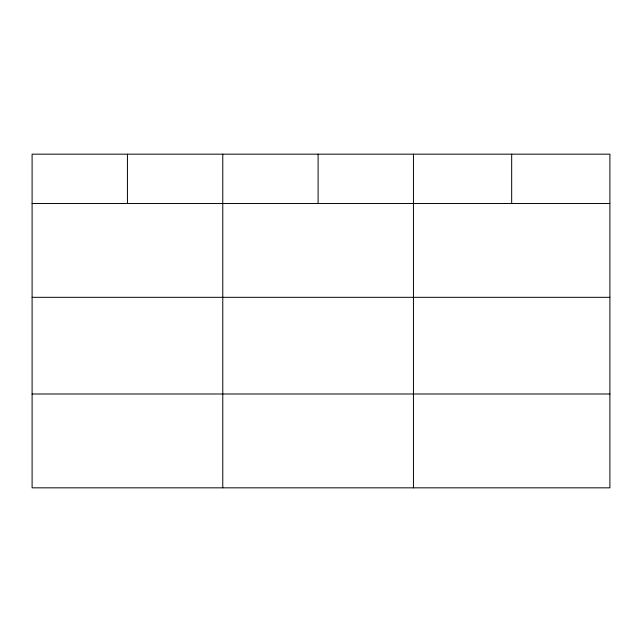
<?xml version="1.0" encoding="UTF-8"?>
<svg xmlns="http://www.w3.org/2000/svg" width="642" height="642" viewBox="0 0 642 642"><rect width="100%" height="100%" fill="white"/><g stroke="black" fill="none" stroke-linecap="round" stroke-linejoin="round"><path stroke-width="0.96" d="M609.9 297.318L609.9 154.168L32.1 154.168L32.1 487.832L609.9 487.832L609.9 297.318L32.1 297.318M32.1 203.482L609.9 203.482M32.1 393.995L609.9 393.995M511.674 154.168L511.674 203.482M413.448 154.168L413.448 487.832M318.111 154.168L318.111 203.482M222.774 154.168L222.774 487.832M127.437 154.168L127.437 203.482"/></g></svg>
